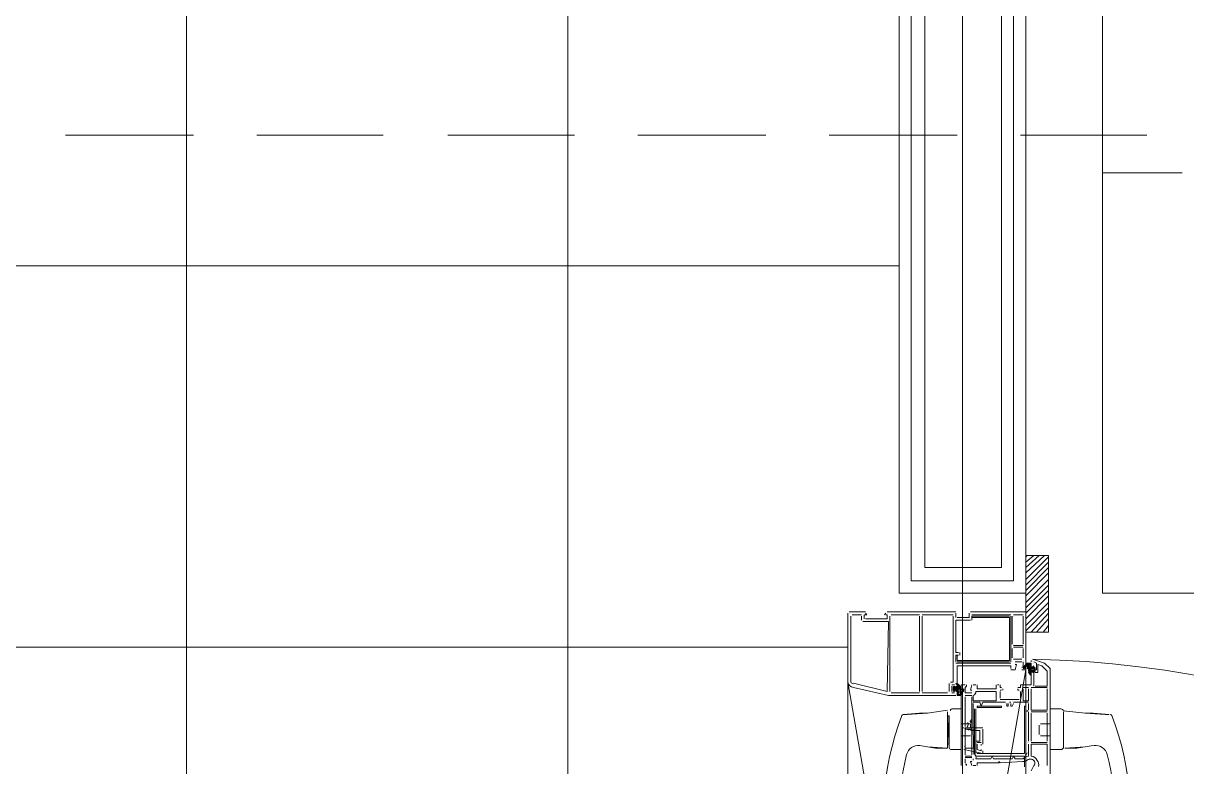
# Model space of a CAD drawing. Header units: millimetres. Extents: x 906 to 41302, y 848 to 28850.
# Drawn here: x 17626 to 18540, y 18505 to 19089 of the extents above; entities that cross this region are included whole.
import ezdxf

# ---------------------------------------------------------------- set-up
doc = ezdxf.new("R2010")
doc.units = ezdxf.units.MM
for name, color, linetype in [('PDF_X-단위세대$및$주동평면도$A-DOOR', 7, 'Continuous'), ('PDF_X-단위세대$및$주동평면도$A-FIN-INSL-HID', 7, 'Continuous'), ('PDF_X-단위세대$및$주동평면도$A-FLOR-FURN-FIX', 7, 'Continuous'), ('PDF_X-단위세대$및$주동평면도$A-FLOR-GRID', 7, 'Continuous'), ('PDF_X-단위세대$및$주동평면도$A-ST-AXIS-CEN', 7, 'Continuous'), ('PDF_X-단위세대$및$주동평면도$A-WALL-DRY', 7, 'Continuous')]:
    doc.layers.add(name, color=color, linetype=linetype)

msp = doc.modelspace()

# ---------------------------------------------------------------- linework, layer by layer
at = {"layer": 'PDF_X-단위세대$및$주동평면도$A-DOOR', "lineweight": 5}
for points in [[(18413.95, 18657.37), (18428.77, 18671.13)], [(18413.95, 18661.6), (18424.54, 18671.13)], [(18413.95, 18665.84), (18420.3, 18671.13)], [(18413.95, 18670.07), (18415.01, 18671.13)], [(18413.95, 18652.08), (18431.94, 18670.07)], [(18413.95, 18647.85), (18431.94, 18665.84)], [(18413.95, 18643.61), (18431.94, 18661.6)], [(18413.95, 18639.38), (18431.94, 18657.37)], [(18413.95, 18634.09), (18431.94, 18652.08)], [(18413.95, 18629.85), (18431.94, 18647.85)], [(18413.95, 18625.62), (18431.94, 18643.61)], [(18413.95, 18621.39), (18431.94, 18639.38)], [(18413.95, 18616.1), (18431.94, 18634.09)], [(18413.95, 18611.86), (18431.94, 18629.85)], [(18418.19, 18610.8), (18431.94, 18625.62)], [(18422.42, 18610.8), (18431.94, 18621.39)], [(18427.71, 18610.8), (18431.94, 18616.1)], [(18431.94, 18610.8), (18431.94, 18611.86)], [(18420.3, 18568.47), (18420.3, 18579.05), (18421.36, 18581.17), (18421.36, 18582.23), (18420.3, 18583.29), (18419.24, 18583.29), (18418.19, 18583.29), (18418.19, 18586.46), (18415.01, 18586.46), (18411.84, 18583.29)], [(18411.84, 18582.23), (18416.07, 18586.46), (18412.89, 18584.35)], [(18416.07, 18583.29), (18415.01, 18582.23), (18416.07, 18583.29), (18413.95, 18585.4), (18416.07, 18584.35), (18413.95, 18586.46), (18415.01, 18586.46)], [(18415.01, 18586.46), (18415.01, 18586.46)], [(18416.07, 18586.46), (18417.13, 18585.4), (18418.19, 18584.35), (18417.13, 18583.29), (18418.19, 18582.23), (18419.24, 18583.29)], [(18418.19, 18588.58), (18418.19, 18587.52)], [(18418.19, 18588.58), (18418.19, 18588.58)], [(18418.19, 18587.52), (18418.19, 18587.52)], [(18418.19, 18586.46), (18418.19, 18586.46)], [(18419.24, 18589.64), (18419.24, 18589.64)], [(18419.24, 18588.58), (18419.24, 18588.58)], [(18419.24, 18587.52), (18419.24, 18587.52)], [(18419.24, 18586.46), (18419.24, 18586.46)], [(18419.24, 18586.46), (18419.24, 18586.46)], [(18420.3, 18587.52), (18420.3, 18587.52)], [(18420.3, 18586.46), (18420.3, 18586.46)], [(18422.42, 18586.46), (18422.42, 18586.46)], [(18427.71, 18586.46), (18427.71, 18586.46)], [(18428.77, 18586.46), (18428.77, 18586.46)], [(18407.6, 18567.41), (18409.72, 18567.41), (18409.72, 18569.53), (18418.19, 18569.53), (18418.19, 18582.23), (18420.3, 18582.23), (18418.19, 18583.29), (18417.13, 18584.35), (18419.24, 18582.23), (18420.3, 18583.29)], [(18411.84, 18583.29), (18411.84, 18583.29)], [(18412.89, 18582.23), (18412.89, 18582.23)], [(18412.89, 18582.23), (18412.89, 18582.23)], [(18413.95, 18584.35), (18413.95, 18584.35)], [(18413.95, 18583.29), (18413.95, 18583.29)], [(18413.95, 18582.23), (18413.95, 18582.23)], [(18413.95, 18582.23), (18413.95, 18582.23)], [(18417.13, 18576.94), (18418.19, 18578), (18416.07, 18580.11), (18417.13, 18581.17), (18415.01, 18582.23)], [(18416.07, 18585.4), (18416.07, 18585.4)], [(18416.07, 18584.35), (18416.07, 18584.35)], [(18416.07, 18582.23), (18416.07, 18582.23)], [(18416.07, 18581.17), (18416.07, 18581.17)], [(18418.19, 18578), (18418.19, 18576.94), (18416.07, 18579.05), (18418.19, 18581.17), (18416.07, 18580.11)], [(18417.13, 18585.4), (18417.13, 18585.4)], [(18417.13, 18581.17), (18417.13, 18581.17)], [(18421.36, 18580.11), (18420.3, 18579.05), (18419.24, 18579.05), (18420.3, 18580.11), (18419.24, 18581.17), (18417.13, 18579.05)], [(18418.19, 18583.29), (18418.19, 18583.29)], [(18418.19, 18582.23), (18418.19, 18582.23)], [(18418.19, 18582.23), (18418.19, 18582.23)], [(18418.19, 18581.17), (18418.19, 18581.17)], [(18418.19, 18581.17), (18418.19, 18581.17)], [(18418.19, 18579.05), (18418.19, 18579.05)], [(18418.19, 18578), (18418.19, 18578)], [(18418.19, 18578), (18418.19, 18578)], [(18418.19, 18576.94), (18418.19, 18576.94)], [(18419.24, 18583.29), (18419.24, 18583.29)], [(18419.24, 18583.29), (18419.24, 18583.29)], [(18419.24, 18583.29), (18419.24, 18583.29)], [(18421.36, 18581.17), (18421.36, 18582.23), (18419.24, 18583.29), (18421.36, 18581.17), (18419.24, 18579.05)], [(18419.24, 18582.23), (18419.24, 18582.23)], [(18419.24, 18582.23), (18419.24, 18582.23)], [(18420.3, 18579.05), (18420.3, 18580.11), (18419.24, 18581.17)], [(18419.24, 18580.11), (18419.24, 18580.11)], [(18419.24, 18579.05), (18419.24, 18579.05)], [(18419.24, 18579.05), (18419.24, 18579.05)], [(18420.3, 18583.29), (18420.3, 18583.29)], [(18420.3, 18583.29), (18420.3, 18583.29)], [(18421.36, 18583.29), (18420.3, 18582.23), (18421.36, 18582.23)], [(18420.3, 18583.29), (18420.3, 18583.29)], [(18420.3, 18582.23), (18420.3, 18582.23)], [(18420.3, 18582.23), (18420.3, 18582.23)], [(18420.3, 18581.17), (18420.3, 18581.17)], [(18420.3, 18581.17), (18420.3, 18581.17)], [(18420.3, 18580.11), (18420.3, 18580.11)], [(18420.3, 18579.05), (18420.3, 18579.05)], [(18420.3, 18579.05), (18420.3, 18579.05)], [(18421.36, 18568.47), (18430.89, 18568.47), (18430.89, 18580.11), (18426.65, 18584.35), (18423.48, 18585.4), (18423.48, 18579.05), (18421.36, 18579.05)], [(18421.36, 18582.23), (18421.36, 18582.23)], [(18421.36, 18581.17), (18421.36, 18581.17)], [(18421.36, 18581.17), (18421.36, 18581.17)], [(18421.36, 18579.05), (18421.36, 18579.05)], [(18422.42, 18582.23), (18422.42, 18582.23)], [(18422.42, 18581.17), (18422.42, 18581.17)], [(18423.48, 18585.4), (18423.48, 18585.4)], [(18423.48, 18579.05), (18423.48, 18579.05)], [(18426.65, 18584.35), (18426.65, 18584.35)], [(18430.89, 18580.11), (18430.89, 18580.11)], [(18431.94, 18581.17), (18431.94, 18581.17)], [(18433, 18582.23), (18433, 18582.23)], [(18433, 18581.17), (18433, 18581.17)], [(18356.8, 18567.41), (18357.86, 18568.47), (18356.8, 18566.35), (18356.8, 18565.3), (18356.8, 18566.35), (18356.8, 18567.41), (18357.86, 18566.35), (18356.8, 18568.47)], [(18356.8, 18567.41), (18356.8, 18567.41)], [(18358.92, 18568.47), (18357.86, 18566.35), (18361.04, 18569.53), (18358.92, 18566.35), (18361.04, 18563.18), (18359.98, 18564.24), (18361.04, 18565.3), (18359.98, 18566.35), (18361.04, 18568.47), (18359.98, 18570.59), (18359.98, 18569.53)], [(18361.04, 18569.53), (18359.98, 18569.53), (18359.98, 18568.47), (18357.86, 18567.41)], [(18357.86, 18568.47), (18357.86, 18568.47)], [(18357.86, 18568.47), (18357.86, 18568.47)], [(18357.86, 18567.41), (18357.86, 18567.41)], [(18358.92, 18569.53), (18358.92, 18569.53)], [(18358.92, 18568.47), (18358.92, 18568.47)], [(18359.98, 18570.59), (18359.98, 18570.59)], [(18359.98, 18569.53), (18359.98, 18569.53)], [(18359.98, 18569.53), (18359.98, 18569.53)], [(18359.98, 18568.47), (18359.98, 18568.47)], [(18361.04, 18567.41), (18361.04, 18567.41)], [(18363.15, 18506.03), (18363.15, 18569.53), (18366.33, 18569.53)], [(18363.15, 18569.53), (18363.15, 18569.53)], [(18367.39, 18569.53), (18367.39, 18568.47), (18366.33, 18567.41), (18366.33, 18563.18), (18371.62, 18563.18)], [(18366.33, 18569.53), (18366.33, 18569.53)], [(18366.33, 18567.41), (18366.33, 18567.41)], [(18367.39, 18569.53), (18367.39, 18569.53)], [(18367.39, 18568.47), (18367.39, 18568.47)], [(18371.62, 18565.3), (18370.56, 18565.3), (18371.62, 18569.53)], [(18371.62, 18569.53), (18371.62, 18569.53)], [(18372.68, 18569.53), (18374.79, 18569.53)], [(18372.68, 18569.53), (18372.68, 18569.53)], [(18374.79, 18569.53), (18374.79, 18569.53)], [(18375.85, 18569.53), (18375.85, 18566.35), (18390.67, 18566.35), (18390.67, 18569.53)], [(18375.85, 18569.53), (18375.85, 18569.53)], [(18390.67, 18569.53), (18390.67, 18569.53)], [(18391.73, 18569.53), (18392.79, 18569.53)], [(18391.73, 18569.53), (18391.73, 18569.53)], [(18392.79, 18569.53), (18392.79, 18569.53)], [(18393.84, 18569.53), (18393.84, 18567.41), (18394.9, 18567.41)], [(18393.84, 18569.53), (18393.84, 18569.53)], [(18393.84, 18567.41), (18393.84, 18567.41)], [(18394.9, 18567.41), (18394.9, 18567.41)], [(18407.6, 18567.41), (18407.6, 18567.41)], [(18409.72, 18569.53), (18409.72, 18569.53)], [(18409.72, 18567.41), (18409.72, 18567.41)], [(18411.84, 18567.41), (18416.07, 18567.41)], [(18411.84, 18567.41), (18411.84, 18567.41)], [(18416.07, 18567.41), (18416.07, 18567.41)], [(18418.19, 18569.53), (18418.19, 18569.53)], [(18418.19, 18567.41), (18430.89, 18567.41)], [(18418.19, 18567.41), (18418.19, 18567.41)], [(18420.3, 18568.47), (18420.3, 18568.47)], [(18421.36, 18568.47), (18421.36, 18568.47)], [(18430.89, 18568.47), (18430.89, 18568.47)], [(18430.89, 18567.41), (18430.89, 18567.41)], [(18356.8, 18566.35), (18356.8, 18566.35)], [(18358.92, 18564.24), (18357.86, 18566.35), (18356.8, 18565.3)], [(18357.86, 18565.3), (18358.92, 18566.35), (18356.8, 18564.24)], [(18356.8, 18565.3), (18356.8, 18565.3)], [(18357.86, 18566.35), (18358.92, 18566.35), (18357.86, 18566.35)], [(18357.86, 18566.35), (18357.86, 18566.35)], [(18357.86, 18566.35), (18357.86, 18566.35)], [(18357.86, 18565.3), (18357.86, 18565.3)], [(18357.86, 18564.24), (18357.86, 18564.24)], [(18357.86, 18564.24), (18357.86, 18564.24)], [(18358.92, 18566.35), (18358.92, 18566.35)], [(18358.92, 18566.35), (18358.92, 18566.35)], [(18358.92, 18566.35), (18358.92, 18566.35)], [(18358.92, 18564.24), (18358.92, 18564.24)], [(18359.98, 18566.35), (18359.98, 18566.35)], [(18359.98, 18564.24), (18359.98, 18564.24)], [(18359.98, 18562.12), (18359.98, 18562.12)], [(18359.98, 18561.06), (18359.98, 18561.06)], [(18361.04, 18563.18), (18361.04, 18563.18)], [(18361.04, 18562.12), (18361.04, 18562.12)], [(18361.04, 18562.12), (18361.04, 18562.12)], [(18362.09, 18566.35), (18362.09, 18566.35)], [(18362.09, 18565.3), (18362.09, 18565.3)], [(18362.09, 18563.18), (18362.09, 18563.18)], [(18362.09, 18563.18), (18362.09, 18563.18)], [(18362.09, 18562.12), (18362.09, 18562.12)], [(18362.09, 18562.12), (18362.09, 18562.12)], [(18363.15, 18564.24), (18363.15, 18564.24)], [(18363.15, 18564.24), (18363.15, 18564.24)], [(18363.15, 18561.06), (18363.15, 18561.06)], [(18363.15, 18561.06), (18363.15, 18561.06)], [(18364.21, 18565.3), (18364.21, 18565.3)], [(18364.21, 18564.24), (18364.21, 18564.24)], [(18365.27, 18566.35), (18365.27, 18566.35)], [(18365.27, 18565.3), (18365.27, 18565.3)], [(18366.33, 18563.18), (18366.33, 18563.18)], [(18366.33, 18561.06), (18371.62, 18561.06)], [(18366.33, 18561.06), (18366.33, 18561.06)], [(18366.33, 18560), (18366.33, 18536.72)], [(18366.33, 18560), (18366.33, 18560)], [(18370.56, 18565.3), (18370.56, 18565.3)], [(18371.62, 18565.3), (18371.62, 18565.3)], [(18371.62, 18564.24), (18371.62, 18564.24)], [(18371.62, 18564.24), (18371.62, 18564.24)], [(18371.62, 18563.18), (18371.62, 18563.18)], [(18371.62, 18561.06), (18371.62, 18561.06)], [(18371.62, 18560), (18371.62, 18536.72), (18371.62, 18537.78)], [(18371.62, 18560), (18371.62, 18560)], [(18372.68, 18564.24), (18372.68, 18564.24)], [(18372.68, 18564.24), (18372.68, 18564.24)], [(18372.68, 18561.06), (18372.68, 18561.06)], [(18374.79, 18564.24), (18374.79, 18564.24)], [(18375.85, 18566.35), (18375.85, 18566.35)], [(18390.67, 18566.35), (18390.67, 18566.35)], [(18390.67, 18564.24), (18390.67, 18564.24)], [(18394.9, 18565.3), (18393.84, 18565.3)], [(18393.84, 18565.3), (18393.84, 18565.3)], [(18393.84, 18564.24), (18393.84, 18558.95)], [(18393.84, 18564.24), (18393.84, 18564.24)], [(18393.84, 18558.95), (18393.84, 18558.95)], [(18394.9, 18566.35), (18394.9, 18566.35)], [(18394.9, 18565.3), (18394.9, 18565.3)], [(18395.96, 18565.3), (18395.96, 18566.35)], [(18395.96, 18566.35), (18395.96, 18566.35)], [(18395.96, 18565.3), (18395.96, 18565.3)], [(18408.66, 18565.3), (18407.6, 18565.3), (18407.6, 18566.35)], [(18407.6, 18566.35), (18407.6, 18566.35)], [(18407.6, 18565.3), (18407.6, 18565.3)], [(18408.66, 18565.3), (18408.66, 18565.3)], [(18408.66, 18564.24), (18408.66, 18564.24)], [(18408.66, 18558.95), (18408.66, 18558.95)], [(18409.72, 18564.24), (18409.72, 18558.95)], [(18409.72, 18564.24), (18409.72, 18564.24)], [(18409.72, 18558.95), (18409.72, 18558.95)], [(18411.84, 18566.35), (18411.84, 18556.83), (18416.07, 18556.83), (18416.07, 18566.35)], [(18411.84, 18566.35), (18411.84, 18566.35)], [(18416.07, 18566.35), (18416.07, 18566.35)], [(18416.07, 18566.35), (18416.07, 18566.35)], [(18418.19, 18566.35), (18418.19, 18549.42), (18430.89, 18549.42), (18430.89, 18566.35)], [(18418.19, 18566.35), (18418.19, 18566.35)], [(18430.89, 18566.35), (18430.89, 18566.35)], [(18336.69, 18547.3), (18330.34, 18547.3), (18317.64, 18546.25), (18320.82, 18546.25), (18336.69, 18547.3), (18352.57, 18549.42)], [(18352.57, 18549.42), (18352.57, 18549.42)], [(18372.68, 18556.83), (18372.68, 18556.83)], [(18398.08, 18555.77), (18380.09, 18555.77), (18379.03, 18552.6), (18377.97, 18555.77), (18372.68, 18555.77)], [(18372.68, 18555.77), (18372.68, 18555.77)], [(18372.68, 18554.71), (18372.68, 18554.71)], [(18373.74, 18550.48), (18373.74, 18550.48)], [(18374.79, 18550.48), (18374.79, 18515.55)], [(18374.79, 18550.48), (18374.79, 18550.48)], [(18375.85, 18515.55), (18412.89, 18515.55), (18412.89, 18552.6), (18413.95, 18552.6), (18413.95, 18515.55)], [(18375.85, 18552.6), (18375.85, 18552.6)], [(18375.85, 18551.54), (18375.85, 18551.54)], [(18375.85, 18550.48), (18375.85, 18550.48)], [(18377.97, 18555.77), (18377.97, 18555.77)], [(18379.03, 18552.6), (18379.03, 18552.6)], [(18380.09, 18555.77), (18380.09, 18555.77)], [(18390.67, 18556.83), (18390.67, 18556.83)], [(18408.66, 18557.89), (18393.84, 18557.89)], [(18393.84, 18557.89), (18393.84, 18557.89)], [(18394.9, 18551.54), (18394.9, 18551.54)], [(18398.08, 18555.77), (18398.08, 18555.77)], [(18398.08, 18554.71), (18398.08, 18554.71)], [(18400.19, 18554.71), (18400.19, 18552.6), (18399.14, 18552.6), (18399.14, 18554.71)], [(18399.14, 18554.71), (18399.14, 18554.71)], [(18399.14, 18552.6), (18399.14, 18552.6)], [(18400.19, 18554.71), (18400.19, 18554.71)], [(18400.19, 18552.6), (18400.19, 18552.6)], [(18401.25, 18555.77), (18402.31, 18555.77)], [(18401.25, 18555.77), (18401.25, 18555.77)], [(18401.25, 18554.71), (18401.25, 18554.71)], [(18402.31, 18555.77), (18402.31, 18555.77)], [(18402.31, 18554.71), (18402.31, 18552.6), (18403.37, 18552.6), (18404.43, 18554.71)], [(18402.31, 18554.71), (18402.31, 18554.71)], [(18402.31, 18552.6), (18402.31, 18552.6)], [(18403.37, 18552.6), (18403.37, 18552.6)], [(18404.43, 18555.77), (18416.07, 18555.77)], [(18404.43, 18555.77), (18404.43, 18555.77)], [(18404.43, 18554.71), (18404.43, 18554.71)], [(18408.66, 18557.89), (18408.66, 18557.89)], [(18411.84, 18556.83), (18411.84, 18556.83)], [(18412.89, 18552.6), (18412.89, 18552.6)], [(18413.95, 18552.6), (18413.95, 18552.6)], [(18415.01, 18549.42), (18415.01, 18548.36)], [(18415.01, 18549.42), (18415.01, 18549.42)], [(18416.07, 18556.83), (18416.07, 18556.83)], [(18416.07, 18555.77), (18416.07, 18555.77)], [(18416.07, 18549.42), (18416.07, 18554.71)], [(18416.07, 18554.71), (18416.07, 18554.71)], [(18416.07, 18549.42), (18416.07, 18549.42)], [(18418.19, 18549.42), (18418.19, 18549.42)], [(18430.89, 18549.42), (18430.89, 18549.42)], [(18444.64, 18549.42), (18444.64, 18549.42)], [(18352.57, 18548.36), (18352.57, 18548.36)], [(18371.62, 18540.95), (18371.62, 18540.95)], [(18415.01, 18548.36), (18415.01, 18548.36)], [(18416.07, 18525.08), (18416.07, 18548.36)], [(18416.07, 18548.36), (18416.07, 18548.36)], [(18418.19, 18548.36), (18430.89, 18548.36)], [(18418.19, 18548.36), (18418.19, 18548.36)], [(18418.19, 18547.3), (18418.19, 18525.08)], [(18418.19, 18547.3), (18418.19, 18547.3)], [(18430.89, 18548.36), (18430.89, 18548.36)], [(18430.89, 18547.3), (18430.89, 18547.3)], [(18430.89, 18525.08), (18430.89, 18547.3)], [(18430.89, 18547.3), (18430.89, 18547.3)], [(18443.59, 18545.19), (18443.59, 18522.96)], [(18444.64, 18548.36), (18444.64, 18548.36)], [(18444.64, 18548.36), (18444.64, 18548.36)], [(18371.62, 18535.66), (18370.56, 18535.66), (18370.56, 18538.84), (18363.15, 18538.84)], [(18364.21, 18535.66), (18364.21, 18535.66)], [(18366.33, 18536.72), (18366.33, 18536.72)], [(18380.09, 18535.66), (18371.62, 18535.66), (18366.33, 18535.66)], [(18366.33, 18535.66), (18366.33, 18535.66)], [(18371.62, 18514.49), (18371.62, 18534.6), (18366.33, 18534.6), (18366.33, 18514.49)], [(18366.33, 18534.6), (18366.33, 18534.6)], [(18367.39, 18535.66), (18367.39, 18535.66)], [(18367.39, 18535.66), (18367.39, 18535.66)], [(18367.39, 18532.49), (18367.39, 18532.49)], [(18370.56, 18538.84), (18370.56, 18538.84)], [(18370.56, 18537.78), (18370.56, 18537.78)], [(18371.62, 18536.72), (18371.62, 18536.72)], [(18371.62, 18530.37), (18371.62, 18531.43), (18371.62, 18536.72)], [(18371.62, 18535.66), (18371.62, 18535.66)], [(18371.62, 18534.6), (18371.62, 18534.6)], [(18372.68, 18535.66), (18372.68, 18535.66)], [(18372.68, 18534.6), (18372.68, 18534.6)], [(18373.74, 18535.66), (18373.74, 18535.66)], [(18373.74, 18534.6), (18373.74, 18534.6)], [(18377.97, 18532.49), (18377.97, 18532.49)], [(18380.09, 18534.6), (18380.09, 18534.6)], [(18380.09, 18522.96), (18380.09, 18534.6)], [(18424.54, 18537.78), (18424.54, 18536.72), (18424.54, 18531.43), (18424.54, 18530.37)], [(18425.59, 18538.84), (18433, 18538.84)], [(18425.59, 18537.78), (18425.59, 18537.78)], [(18352.57, 18519.79), (18336.69, 18520.85), (18330.34, 18521.9), (18343.04, 18519.79), (18352.57, 18519.79), (18352.57, 18522.96)], [(18363.15, 18529.31), (18370.56, 18529.31)], [(18367.39, 18521.9), (18367.39, 18521.9)], [(18370.56, 18530.37), (18370.56, 18530.37)], [(18374.79, 18524.02), (18374.79, 18524.02)], [(18379.03, 18524.02), (18375.85, 18524.02)], [(18375.85, 18522.96), (18375.85, 18522.96)], [(18375.85, 18522.96), (18375.85, 18518.73), (18379.03, 18517.67), (18379.03, 18518.73)], [(18377.97, 18525.08), (18377.97, 18525.08)], [(18379.03, 18522.96), (18379.03, 18522.96)], [(18379.03, 18521.9), (18379.03, 18522.96)], [(18379.03, 18522.96), (18379.03, 18522.96)], [(18379.03, 18521.9), (18379.03, 18521.9)], [(18415.01, 18524.02), (18415.01, 18524.02)], [(18415.01, 18524.02), (18415.01, 18524.02)], [(18416.07, 18525.08), (18416.07, 18525.08)], [(18416.07, 18524.02), (18416.07, 18524.02)], [(18416.07, 18524.02), (18416.07, 18524.02)], [(18416.07, 18524.02), (18416.07, 18524.02)], [(18416.07, 18522.96), (18416.07, 18522.96)], [(18418.19, 18525.08), (18418.19, 18525.08)], [(18430.89, 18524.02), (18418.19, 18524.02)], [(18418.19, 18524.02), (18418.19, 18524.02)], [(18418.19, 18522.96), (18418.19, 18522.96)], [(18425.59, 18530.37), (18425.59, 18530.37)], [(18433, 18529.31), (18425.59, 18529.31)], [(18430.89, 18525.08), (18430.89, 18525.08)], [(18430.89, 18524.02), (18430.89, 18524.02)], [(18430.89, 18522.96), (18430.89, 18522.96)], [(18380.09, 18517.67), (18380.09, 18515.55), (18365.27, 18518.73)], [(18366.33, 18514.49), (18366.33, 18514.49)], [(18371.62, 18513.44), (18366.33, 18513.44)], [(18366.33, 18513.44), (18366.33, 18513.44)], [(18366.33, 18512.38), (18371.62, 18512.38)], [(18366.33, 18512.38), (18366.33, 18512.38)], [(18371.62, 18514.49), (18371.62, 18514.49)], [(18371.62, 18513.44), (18371.62, 18513.44)], [(18371.62, 18512.38), (18371.62, 18512.38)], [(18372.68, 18514.49), (18372.68, 18514.49)], [(18373.74, 18519.79), (18373.74, 18519.79)], [(18373.74, 18515.55), (18373.74, 18515.55)], [(18374.79, 18515.55), (18374.79, 18515.55)], [(18375.85, 18518.73), (18375.85, 18518.73)], [(18375.85, 18515.55), (18375.85, 18515.55)], [(18375.85, 18513.44), (18375.85, 18513.44)], [(18379.03, 18518.73), (18379.03, 18518.73)], [(18379.03, 18517.67), (18379.03, 18517.67)], [(18379.03, 18517.67), (18379.03, 18517.67)], [(18387.49, 18513.44), (18387.49, 18513.44)], [(18404.43, 18513.44), (18404.43, 18513.44)], [(18412.89, 18515.55), (18412.89, 18515.55)], [(18412.89, 18513.44), (18412.89, 18513.44)], [(18413.95, 18515.55), (18413.95, 18515.55)], [(18416.07, 18513.44), (18416.07, 18513.44)], [(18418.19, 18513.44), (18418.19, 18513.44)], [(18363.15, 18506.03), (18363.15, 18506.03)], [(18366.33, 18508.14), (18366.33, 18511.32)], [(18366.33, 18511.32), (18366.33, 18511.32)], [(18366.33, 18508.14), (18366.33, 18508.14)], [(18366.33, 18507.09), (18367.39, 18507.09), (18367.39, 18506.03)], [(18366.33, 18507.09), (18366.33, 18507.09)], [(18366.33, 18506.03), (18366.33, 18506.03)], [(18367.39, 18507.09), (18367.39, 18507.09)], [(18367.39, 18506.03), (18367.39, 18506.03)], [(18371.62, 18506.03), (18370.56, 18509.2), (18371.62, 18509.2)], [(18370.56, 18509.2), (18370.56, 18509.2)], [(18371.62, 18511.32), (18371.62, 18511.32)], [(18371.62, 18510.26), (18371.62, 18510.26)], [(18371.62, 18509.2), (18371.62, 18509.2)], [(18371.62, 18506.03), (18371.62, 18506.03)], [(18372.68, 18511.32), (18372.68, 18510.26)], [(18372.68, 18511.32), (18372.68, 18511.32)], [(18372.68, 18510.26), (18372.68, 18510.26)], [(18374.79, 18506.03), (18372.68, 18506.03)], [(18372.68, 18506.03), (18372.68, 18506.03)], [(18374.79, 18511.32), (18374.79, 18511.32)], [(18374.79, 18506.03), (18374.79, 18506.03)], [(18375.85, 18508.14), (18375.85, 18508.14)], [(18375.85, 18506.03), (18375.85, 18506.03)], [(18386.44, 18511.32), (18386.44, 18511.32)], [(18388.55, 18511.32), (18388.55, 18511.32)], [(18392.79, 18509.2), (18392.79, 18509.2)], [(18392.79, 18508.14), (18392.79, 18508.14)], [(18393.84, 18508.14), (18393.84, 18508.14)], [(18403.37, 18511.32), (18403.37, 18511.32)], [(18405.49, 18511.32), (18405.49, 18511.32)], [(18410.78, 18508.14), (18410.78, 18508.14)], [(18411.84, 18511.32), (18411.84, 18511.32)], [(18413.95, 18510.26), (18413.95, 18510.26)], [(18420.3, 18509.2), (18420.3, 18509.2)], [(18420.3, 18506.03), (18420.3, 18506.03)], [(18422.42, 18510.26), (18422.42, 18510.26)], [(18430.89, 18506.03), (18430.89, 18506.03)]]:
    msp.add_lwpolyline(points, dxfattribs=at)
at = {"layer": 'PDF_X-단위세대$및$주동평면도$A-DOOR', "lineweight": 9}
msp.add_lwpolyline([(18431.94, 18610.8), (18431.94, 18671.13), (18413.95, 18671.13), (18413.95, 18610.8)], close=True, dxfattribs=at)
for points in [[(18358.92, 18561.06), (18306, 18561.06), (18278.49, 18567.41, -0.364335), (18274.25, 18571.65), (18274.25, 18625.62)], [(18285.89, 18619.27), (18306, 18619.27), (18304.94, 18564.24), (18278.56, 18570.65, -0.332082), (18276.37, 18571.65), (18276.37, 18623.5)]]:
    msp.add_lwpolyline(points, format="xyb", dxfattribs=at)
for points in [[(18274.25, 18625.62), (18274.25, 18625.62)], [(18275.31, 18626.68), (18288.01, 18626.68)], [(18275.31, 18626.68), (18275.31, 18626.68)], [(18275.31, 18625.62), (18275.31, 18625.62)], [(18276.37, 18623.5), (18276.37, 18623.5)], [(18277.43, 18624.56), (18284.84, 18624.56)], [(18277.43, 18624.56), (18277.43, 18624.56)], [(18277.43, 18623.5), (18277.43, 18623.5)], [(18284.84, 18624.56), (18284.84, 18624.56)], [(18284.84, 18623.5), (18284.84, 18620.33)], [(18284.84, 18623.5), (18284.84, 18623.5)], [(18288.01, 18625.62), (18289.07, 18624.56), (18286.95, 18624.56), (18286.95, 18621.39)], [(18286.95, 18624.56), (18286.95, 18624.56)], [(18288.01, 18626.68), (18288.01, 18626.68)], [(18288.01, 18625.62), (18288.01, 18625.62)], [(18303.89, 18624.56), (18304.94, 18624.56), (18304.94, 18621.39), (18288.01, 18621.39)], [(18289.07, 18624.56), (18289.07, 18624.56)], [(18302.83, 18624.56), (18303.89, 18625.62)], [(18302.83, 18624.56), (18302.83, 18624.56)], [(18303.89, 18625.62), (18303.89, 18625.62)], [(18303.89, 18624.56), (18303.89, 18624.56)], [(18304.94, 18626.68), (18358.92, 18626.68)], [(18304.94, 18626.68), (18304.94, 18626.68)], [(18304.94, 18625.62), (18304.94, 18625.62)], [(18304.94, 18624.56), (18304.94, 18624.56)], [(18307.06, 18564.24), (18307.06, 18623.5)], [(18307.06, 18623.5), (18307.06, 18623.5)], [(18308.12, 18624.56), (18330.34, 18624.56)], [(18308.12, 18624.56), (18308.12, 18624.56)], [(18308.12, 18623.5), (18308.12, 18623.5)], [(18330.34, 18624.56), (18330.34, 18624.56)], [(18330.34, 18564.24), (18330.34, 18623.5)], [(18330.34, 18623.5), (18330.34, 18623.5)], [(18332.46, 18624.56), (18356.8, 18624.56)], [(18332.46, 18624.56), (18332.46, 18624.56)], [(18332.46, 18623.5), (18332.46, 18564.24)], [(18332.46, 18623.5), (18332.46, 18623.5)], [(18356.8, 18623.5), (18356.8, 18571.65), (18354.69, 18571.65)], [(18356.8, 18624.56), (18356.8, 18624.56)], [(18356.8, 18623.5), (18356.8, 18623.5)], [(18358.92, 18626.68), (18358.92, 18626.68)], [(18358.92, 18622.45), (18358.92, 18625.62)], [(18358.92, 18625.62), (18358.92, 18625.62)], [(18358.92, 18588.58), (18358.92, 18592.81), (18359.98, 18592.81), (18359.98, 18588.58), (18401.25, 18588.58), (18401.25, 18622.45), (18371.62, 18622.45), (18371.62, 18623.5), (18401.25, 18623.5)], [(18358.92, 18622.45), (18358.92, 18622.45)], [(18369.5, 18625.62), (18369.5, 18622.45), (18359.98, 18622.45)], [(18359.98, 18622.45), (18359.98, 18622.45)], [(18369.5, 18625.62), (18369.5, 18625.62)], [(18369.5, 18622.45), (18369.5, 18622.45)], [(18370.56, 18626.68), (18386.44, 18626.68), (18413.95, 18626.68)], [(18370.56, 18626.68), (18370.56, 18626.68)], [(18370.56, 18625.62), (18370.56, 18625.62)], [(18371.62, 18624.56), (18402.31, 18624.56)], [(18371.62, 18624.56), (18371.62, 18624.56)], [(18371.62, 18623.5), (18371.62, 18623.5)], [(18371.62, 18623.5), (18371.62, 18620.33)], [(18371.62, 18623.5), (18371.62, 18623.5)], [(18371.62, 18622.45), (18371.62, 18622.45)], [(18386.44, 18626.68), (18386.44, 18626.68)], [(18401.25, 18623.5), (18401.25, 18623.5)], [(18401.25, 18622.45), (18401.25, 18622.45)], [(18401.25, 18622.45), (18401.25, 18622.45)], [(18402.31, 18624.56), (18402.31, 18624.56)], [(18402.31, 18587.52), (18402.31, 18623.5)], [(18402.31, 18623.5), (18402.31, 18623.5)], [(18402.31, 18622.45), (18402.31, 18588.58)], [(18402.31, 18622.45), (18402.31, 18622.45)], [(18403.37, 18601.28), (18403.37, 18623.5)], [(18403.37, 18623.5), (18403.37, 18623.5)], [(18404.43, 18624.56), (18411.84, 18624.56)], [(18404.43, 18624.56), (18404.43, 18624.56)], [(18404.43, 18623.5), (18404.43, 18623.5)], [(18410.78, 18581.17), (18413.95, 18581.17), (18413.95, 18625.62)], [(18411.84, 18624.56), (18411.84, 18624.56)], [(18411.84, 18601.28), (18411.84, 18623.5)], [(18411.84, 18623.5), (18411.84, 18623.5)], [(18413.95, 18626.68), (18413.95, 18626.68)], [(18413.95, 18625.62), (18413.95, 18625.62)], [(18284.84, 18620.33), (18284.84, 18620.33)], [(18285.89, 18620.33), (18285.89, 18620.33)], [(18285.89, 18619.27), (18285.89, 18619.27)], [(18286.95, 18621.39), (18286.95, 18621.39)], [(18288.01, 18621.39), (18288.01, 18621.39)], [(18304.94, 18621.39), (18304.94, 18621.39)], [(18304.94, 18619.27), (18304.94, 18619.27)], [(18306, 18619.27), (18306, 18619.27)], [(18370.56, 18620.33), (18358.92, 18620.33), (18358.92, 18594.93), (18361.04, 18594.93)], [(18358.92, 18620.33), (18358.92, 18620.33)], [(18370.56, 18620.33), (18370.56, 18620.33)], [(18371.62, 18620.33), (18371.62, 18620.33)], [(18358.92, 18594.93), (18358.92, 18594.93)], [(18358.92, 18594.93), (18358.92, 18594.93)], [(18361.04, 18594.93), (18361.04, 18594.93)], [(18362.09, 18592.81), (18362.09, 18594.93)], [(18362.09, 18594.93), (18362.09, 18594.93)], [(18403.37, 18601.28), (18403.37, 18601.28)], [(18403.37, 18590.7), (18403.37, 18598.1)], [(18403.37, 18598.1), (18403.37, 18598.1)], [(18404.43, 18601.28), (18404.43, 18601.28)], [(18411.84, 18600.22), (18404.43, 18600.22)], [(18404.43, 18600.22), (18404.43, 18600.22)], [(18404.43, 18599.16), (18411.84, 18599.16)], [(18404.43, 18599.16), (18404.43, 18599.16)], [(18404.43, 18598.1), (18404.43, 18598.1)], [(18411.84, 18601.28), (18411.84, 18601.28)], [(18411.84, 18600.22), (18411.84, 18600.22)], [(18411.84, 18599.16), (18411.84, 18599.16)], [(18411.84, 18598.1), (18411.84, 18590.7)], [(18411.84, 18598.1), (18411.84, 18598.1)], [(18358.92, 18592.81), (18358.92, 18592.81)], [(18361.04, 18592.81), (18358.92, 18592.81), (18358.92, 18587.52)], [(18358.92, 18592.81), (18358.92, 18592.81)], [(18358.92, 18588.58), (18358.92, 18588.58)], [(18358.92, 18587.52), (18358.92, 18587.52)], [(18402.31, 18586.46), (18358.92, 18586.46)], [(18358.92, 18586.46), (18358.92, 18586.46)], [(18359.98, 18592.81), (18359.98, 18592.81)], [(18359.98, 18588.58), (18359.98, 18588.58)], [(18359.98, 18588.58), (18359.98, 18588.58)], [(18359.98, 18587.52), (18401.25, 18587.52)], [(18359.98, 18587.52), (18359.98, 18587.52)], [(18361.04, 18592.81), (18361.04, 18592.81)], [(18362.09, 18592.81), (18362.09, 18592.81)], [(18401.25, 18588.58), (18401.25, 18588.58)], [(18401.25, 18588.58), (18401.25, 18588.58)], [(18401.25, 18587.52), (18401.25, 18587.52)], [(18402.31, 18587.52), (18402.31, 18587.52)], [(18402.31, 18586.46), (18402.31, 18586.46)], [(18403.37, 18590.7), (18403.37, 18590.7)], [(18404.43, 18590.7), (18404.43, 18590.7)], [(18410.78, 18589.64), (18404.43, 18589.64)], [(18404.43, 18589.64), (18404.43, 18589.64)], [(18405.49, 18587.52), (18410.78, 18587.52)], [(18405.49, 18587.52), (18405.49, 18587.52)], [(18405.49, 18586.46), (18405.49, 18586.46)], [(18405.49, 18586.46), (18405.49, 18586.46)], [(18410.78, 18590.7), (18410.78, 18590.7)], [(18410.78, 18589.64), (18410.78, 18589.64)], [(18410.78, 18583.29), (18411.84, 18583.29), (18411.84, 18587.52)], [(18410.78, 18587.52), (18410.78, 18587.52)], [(18411.84, 18590.7), (18411.84, 18590.7)], [(18411.84, 18587.52), (18411.84, 18587.52)], [(18402.31, 18582.23), (18402.31, 18584.35), (18359.98, 18584.35), (18359.98, 18568.47)], [(18359.98, 18584.35), (18359.98, 18584.35)], [(18405.49, 18585.4), (18406.54, 18585.4), (18405.49, 18581.17), (18402.31, 18581.17)], [(18402.31, 18584.35), (18402.31, 18584.35)], [(18402.31, 18582.23), (18402.31, 18582.23)], [(18402.31, 18581.17), (18402.31, 18581.17)], [(18405.49, 18585.4), (18405.49, 18585.4)], [(18405.49, 18582.23), (18405.49, 18582.23)], [(18405.49, 18581.17), (18405.49, 18581.17)], [(18406.54, 18585.4), (18406.54, 18585.4)], [(18410.78, 18583.29), (18410.78, 18583.29)], [(18410.78, 18582.23), (18410.78, 18582.23)], [(18410.78, 18582.23), (18410.78, 18582.23)], [(18410.78, 18581.17), (18410.78, 18581.17)], [(18411.84, 18583.29), (18411.84, 18583.29)], [(18413.95, 18581.17), (18413.95, 18581.17)], [(18274.25, 18571.65), (18274.25, 18571.65)], [(18276.37, 18571.65), (18276.37, 18571.65)], [(18278.49, 18569.53), (18278.49, 18569.53)], [(18278.49, 18567.41), (18278.49, 18567.41)], [(18353.63, 18570.59), (18353.63, 18564.24)], [(18353.63, 18570.59), (18353.63, 18570.59)], [(18354.69, 18571.65), (18354.69, 18571.65)], [(18354.69, 18570.59), (18354.69, 18570.59)], [(18357.86, 18569.53), (18355.74, 18569.53)], [(18355.74, 18569.53), (18355.74, 18569.53)], [(18355.74, 18564.24), (18355.74, 18568.47)], [(18355.74, 18568.47), (18355.74, 18568.47)], [(18356.8, 18571.65), (18356.8, 18571.65)], [(18357.86, 18569.53), (18357.86, 18569.53)], [(18357.86, 18568.47), (18357.86, 18568.47)], [(18357.86, 18568.47), (18357.86, 18568.47)], [(18358.92, 18568.47), (18358.92, 18568.47)], [(18358.92, 18567.41), (18358.92, 18567.41)], [(18359.98, 18568.47), (18359.98, 18568.47)], [(18304.94, 18564.24), (18304.94, 18564.24)], [(18306, 18564.24), (18306, 18564.24)], [(18306, 18561.06), (18306, 18561.06)], [(18307.06, 18564.24), (18307.06, 18564.24)], [(18308.12, 18564.24), (18308.12, 18564.24)], [(18330.34, 18563.18), (18308.12, 18563.18)], [(18308.12, 18563.18), (18308.12, 18563.18)], [(18330.34, 18564.24), (18330.34, 18564.24)], [(18330.34, 18563.18), (18330.34, 18563.18)], [(18332.46, 18564.24), (18332.46, 18564.24)], [(18352.57, 18563.18), (18332.46, 18563.18)], [(18332.46, 18563.18), (18332.46, 18563.18)], [(18352.57, 18564.24), (18352.57, 18564.24)], [(18352.57, 18563.18), (18352.57, 18563.18)], [(18353.63, 18564.24), (18353.63, 18564.24)], [(18355.74, 18564.24), (18355.74, 18564.24)], [(18355.74, 18563.18), (18357.86, 18563.18)], [(18355.74, 18563.18), (18355.74, 18563.18)], [(18357.86, 18564.24), (18357.86, 18564.24)], [(18357.86, 18564.24), (18357.86, 18564.24)], [(18357.86, 18564.24), (18357.86, 18564.24)], [(18357.86, 18563.18), (18357.86, 18563.18)], [(18358.92, 18564.24), (18358.92, 18564.24)], [(18358.92, 18564.24), (18358.92, 18564.24)], [(18358.92, 18562.12), (18358.92, 18562.12)], [(18358.92, 18561.06), (18358.92, 18561.06)], [(18359.98, 18564.24), (18359.98, 18562.12)], [(18359.98, 18564.24), (18359.98, 18564.24)], [(18359.98, 18562.12), (18359.98, 18562.12)]]:
    msp.add_lwpolyline(points, dxfattribs=at)
at = {"layer": 'PDF_X-단위세대$및$주동평면도$A-DOOR', "lineweight": 5}
for points in [[(18420.3, 18587.52), (18422.42, 18586.46), (18422.42, 18581.17), (18420.3, 18581.17), (18418.19, 18581.17), (18417.13, 18583.29, 0.054726), (18416.07, 18585.4), (18415.01, 18586.46), (18417.13, 18585.4), (18417.13, 18586.46), (18418.19, 18585.4), (18417.13, 18586.46), (18413.95, 18584.35), (18413.95, 18583.29), (18411.84, 18582.23), (18412.89, 18582.23), (18413.95, 18582.23), (18412.89, 18583.29), (18413.95, 18583.29), (18412.89, 18584.35), (18413.95, 18583.29)], [(18420.3, 18584.35), (18419.24, 18583.29), (18417.13, 18581.17), (18416.07, 18581.17, -0.1084), (18418.19, 18585.4), (18417.13, 18584.35), (18418.19, 18586.46), (18417.13, 18585.4), (18416.07, 18585.4), (18415.01, 18583.29), (18416.07, 18584.35, 0.124773), (18417.13, 18581.17), (18419.24, 18580.11), (18417.13, 18582.23), (18418.19, 18583.29), (18417.13, 18581.17), (18418.19, 18579.05), (18416.07, 18581.17), (18416.07, 18582.23), (18413.95, 18585.4)], [(18419.24, 18489.09), (18418.19, 18488.04), (18419.24, 18485.92), (18428.77, 18488.04), (18433, 18494.39), (18433, 18582.23), (18428.77, 18586.46), (18419.24, 18589.64, -0.400381), (19245.56, 17764.92)], [(18362.09, 18565.3), (18362.09, 18566.35), (18361.04, 18566.35), (18358.92, 18564.24), (18361.04, 18566.35), (18362.09, 18567.41), (18361.04, 18566.35), (18358.92, 18568.47), (18361.04, 18564.24), (18358.92, 18566.35), (18357.86, 18568.47), (18356.8, 18567.41), (18356.8, 18565.3), (18357.86, 18564.24), (18356.8, 18566.35), (18357.86, 18565.3), (18359.98, 18564.24), (18359.98, 18562.12), (18361.04, 18564.24), (18361.04, 18563.18), (18359.98, 18562.12), (18359.98, 18561.06), (18363.15, 18561.06), (18365.27, 18565.3), (18365.27, 18566.35), (18364.21, 18565.3), (18365.27, 18564.24), (18364.21, 18565.3), (18364.21, 18564.24), (18365.27, 18564.24, -0.054726), (18362.09, 18567.41), (18358.92, 18570.59), (18359.98, 18570.59, -0.111699), (18362.85, 18567.22)], [(18362.09, 18566.35), (18359.98, 18568.47), (18361.04, 18567.41), (18363.15, 18565.3), (18362.09, 18564.24, 0.124773), (18362.06, 18568)], [(18362.09, 18565.3), (18364.21, 18563.18), (18364.21, 18563.18), (18362.09, 18561.06), (18365.27, 18565.3), (18364.21, 18564.24), (18361.04, 18561.06), (18359.98, 18563.18), (18361.04, 18562.12), (18363.15, 18561.06), (18362.09, 18562.12), (18363.15, 18561.06), (18362.09, 18563.18), (18363.15, 18564.24), (18362.09, 18563.18, 0.1084), (18362.09, 18568.47), (18359.98, 18566.35)], [(18363.15, 18550.48), (18355.74, 18550.48, 0.414215), (18354.69, 18548.89)], [(18372.68, 18554.71), (18372.68, 18535.66), (18373.74, 18535.66), (18373.74, 18534.6), (18372.68, 18534.6), (18373.27, 18515.38, -0.326684), (18374.79, 18511.32), (18386.44, 18511.32), (18387.49, 18513.44), (18388.55, 18511.32), (18403.37, 18511.32), (18404.43, 18513.44), (18405.49, 18511.32), (18411.84, 18511.32, -0.215587), (18416.07, 18513.44), (18416.07, 18522.96)], [(18412.89, 18504.97), (18412.89, 18513.44), (18375.85, 18513.44, -0.414215), (18373.74, 18515.55), (18373.74, 18550.48)], [(18460.52, 18547.3), (18466.87, 18547.3), (18479.57, 18546.25), (18476.39, 18546.25), (18460.52, 18547.3), (18443.59, 18548.89, 0.414215), (18441.47, 18550.48), (18433, 18550.48), (18433, 18518.73), (18441.47, 18518.73, 0.414215), (18443.59, 18520.32)], [(18330.78, 18521.86, 0.373567), (18320.35, 18514.63, 0.120468), (18319.65, 18414.31, -0.496768), (18315.53, 18408.66), (18311.29, 18409.72, -0.337816), (18308.22, 18412.56, -0.152184), (18316.64, 18545.3, -0.281934), (18318.01, 18546.24)], [(18363.15, 18518.73), (18355.74, 18518.73, -0.414215), (18353.63, 18519.79), (18352.57, 18548.36), (18352.57, 18545.19)], [(18368.44, 18538.84), (18368.44, 18539.9, -0.238117), (18368, 18536.39)], [(18371.62, 18540.95), (18371.09, 18542.01, 0.414215), (18370.56, 18539.9), (18371.62, 18540.95)], [(18467.49, 18521.86, -0.373567), (18477.93, 18514.63, -0.120468), (18478.62, 18414.31, 0.496768), (18481.69, 18408.66), (18485.92, 18409.72, 0.337816), (18490.05, 18412.56, 0.152184), (18481.64, 18545.3, 0.281934), (18480.26, 18546.24)], [(18374.79, 18525.08), (18377.97, 18525.08), (18377.97, 18533.55), (18371.62, 18533.55, -0.217441), (18370.15, 18534.46, -0.290021), (18367.39, 18534.6), (18365.27, 18535.66), (18364.21, 18535.66), (18364.21, 18520.85)], [(18373.74, 18524.02), (18373.74, 18519.79), (18366.58, 18519.81, -0.363981), (18366.33, 18521.9), (18366.33, 18532.49)], [(18430.89, 18506.03), (18430.89, 18522.96), (18418.19, 18522.96), (18418.19, 18513.44, -0.260906), (18422.93, 18510.09, -0.217519), (18424.04, 18505.25)], [(18375.85, 18506.03), (18375.85, 18508.14), (18392.79, 18508.14), (18392.79, 18509.2), (18393.84, 18508.14), (18411.68, 18509.22, 0.174775), (18415.08, 18510.27, -0.51519), (18421.11, 18508.74, -0.217668), (18420.3, 18506.03), (18418.19, 18501.79)]]:
    msp.add_lwpolyline(points, format="xyb", dxfattribs=at)
for points in [[(18274.25, 17781.07), (18274.25, 18571.65), (18413.95, 17771.54), (18413.95, 18581.17)], [(18417.13, 18578), (18420.3, 18581.17), (18419.24, 18580.11), (18418.19, 18579.05)], [(18420.3, 18581.17), (18421.36, 18580.11)], [(18361.04, 18562.12), (18359.98, 18561.06)], [(18362.09, 18564.24), (18364.21, 18562.12)], [(18353.63, 18545.19), (18353.63, 18522.96), (18352.57, 18522.96), (18352.57, 18545.19)], [(18443.59, 18522.96), (18443.59, 18545.19), (18443.59, 18548.36), (18443.59, 18519.79)], [(18444.64, 18519.79), (18460.52, 18520.85), (18466.87, 18521.9), (18454.17, 18519.79)]]:
    msp.add_lwpolyline(points, close=True, dxfattribs=at)
for points in [[(18372.68, 18561.06), (18372.68, 18556.83), (18390.67, 18556.83), (18390.67, 18564.24), (18374.79, 18564.24, -0.326664)], [(18375.85, 18552.6), (18394.9, 18552.6), (18394.9, 18551.54), (18375.85, 18551.54, -0.414215)]]:
    msp.add_lwpolyline(points, format="xyb", close=True, dxfattribs=at)
for centre, radius, start, end in [((18426.12, 18583.82), 10.05, 194.15595, 219.64974), ((18413.42, 18516.08), 1.59, 269.99986, 0.00014)]:
    msp.add_arc(centre, radius, start, end, dxfattribs=at)
at = {"layer": 'PDF_X-단위세대$및$주동평면도$A-FIN-INSL-HID', "lineweight": 5}
for points in [[(17759.9, 19001.33), (17659.36, 19001.33)], [(17909.13, 19001.33), (17809.64, 19001.33)], [(18059.41, 19001.33), (17959.93, 19001.33)], [(18209.69, 19001.33), (18109.15, 19001.33)], [(18359.98, 19001.33), (18259.44, 19001.33)], [(18509.2, 19001.33), (18409.72, 19001.33)]]:
    msp.add_lwpolyline(points, dxfattribs=at)
at = {"layer": 'PDF_X-단위세대$및$주동평면도$A-FLOR-FURN-FIX', "lineweight": 9}
msp.add_lwpolyline([(18474.28, 18641.5), (18474.28, 19291.31), (22374.24, 19291.31), (22374.24, 18641.5)], close=True, dxfattribs=at)
msp.add_lwpolyline([(18474.28, 18971.7), (18536.72, 18971.7)], dxfattribs=at)
at = {"layer": 'PDF_X-단위세대$및$주동평면도$A-FLOR-GRID', "lineweight": 5}
for points in [[(17754.61, 19300.84), (17754.61, 17001.08)], [(18054.12, 19300.84), (18054.12, 17001.08)], [(16314.22, 18898.67), (18314.47, 18898.67)], [(16314.22, 18599.16), (18274.25, 18599.16)]]:
    msp.add_lwpolyline(points, dxfattribs=at)
at = {"layer": 'PDF_X-단위세대$및$주동평면도$A-ST-AXIS-CEN', "lineweight": 5}
msp.add_lwpolyline([(18364.21, 20051.2), (18364.21, 17051.88)], dxfattribs=at)
at = {"layer": 'PDF_X-단위세대$및$주동평면도$A-WALL-DRY', "lineweight": 13}
for points in [[(18314.47, 19300.84), (18314.47, 18641.5), (18413.95, 18641.5), (18413.95, 19300.84)], [(18323.99, 19300.84), (18323.99, 18651.02), (18404.43, 18651.02), (18404.43, 19300.84)], [(18334.58, 19300.84), (18334.58, 18661.6), (18394.9, 18661.6), (18394.9, 19300.84)]]:
    msp.add_lwpolyline(points, dxfattribs=at)

doc.saveas('drawing.dxf')
